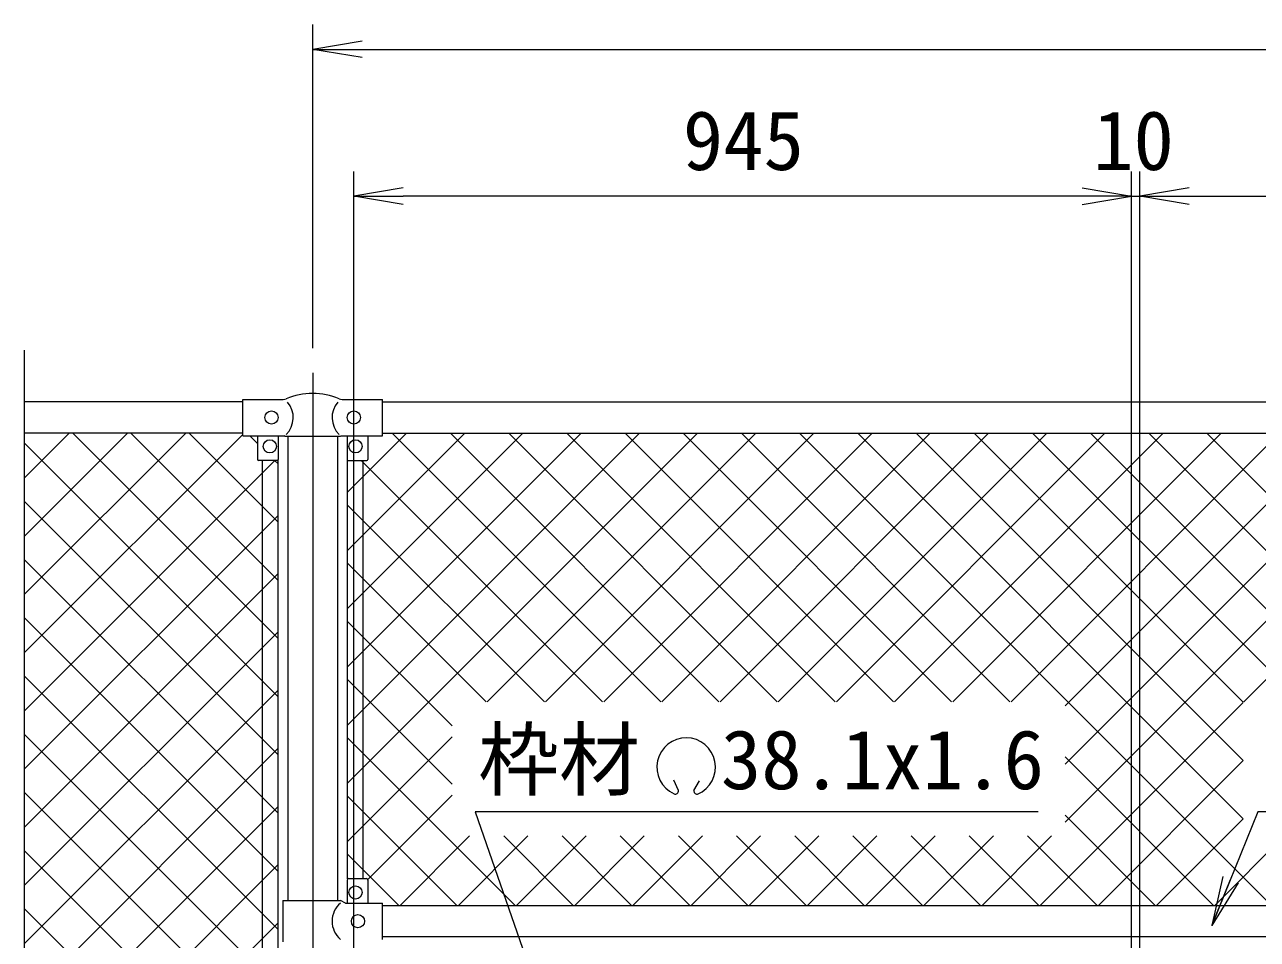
# Model space of a CAD drawing. Units: millimetres, scale not verified. Extents: x -6300 to 6300, y -4455 to 4455.
# Drawn here: x 881 to 2379, y 1409 to 2520 of the extents above; entities that cross this region are included whole.
import ezdxf
from ezdxf.enums import TextEntityAlignment as Align

# ---------------------------------------------------------------- set-up
doc = ezdxf.new("R2010")
doc.units = ezdxf.units.MM
doc.header["$LTSCALE"] = 30
doc.linetypes.add('USER1', pattern=[50.8, 31.75, -6.35, 6.35, -6.35])
for name, color, linetype, lineweight in [('0-1_D-BMK', 2, 'USER1', 13), ('0-2_D-STR1', 1, 'Continuous', 18), ('0-3_D-STR3', 3, 'Continuous', 13), ('0-7_D-STR-DIM', 7, 'Continuous', 9), ('0-8_0', 7, 'Continuous', 9), ('0-9_D-STR-TXT', 7, 'Continuous', 9), ('0-A_D-STR2', 7, 'Continuous', 9)]:
    doc.layers.add(name, color=color, linetype=linetype, lineweight=lineweight)
doc.styles.add('ＭＳ ゴシック', font='')
doc.styles.get('ＭＳ ゴシック').set_extended_font_data('MS Gothic')

# ---------------------------------------------------------------- blocks, each defined once
blk = doc.blocks.new('_Open')
at = {"layer": '0-8_0'}
blk.add_line((-30, 5), (0, 0), dxfattribs=at)
blk.add_lwpolyline([(-30, -5), (0, 0), (-30, 0)], dxfattribs=at)

msp = doc.modelspace()

# ---------------------------------------------------------------- linework, layer by layer
at = {"layer": '0-1_D-BMK'}
msp.add_line((1231.3, 2097.22), (1231.3, -798.6), dxfattribs=at)
at = {"layer": '0-2_D-STR1'}
for p, q in [((1146.3, 2061.98), (881.3, 2061.98)), ((1316.3, 2061.98), (3146.3, 2061.98)), ((1146.3, 2023.98), (881.3, 2023.98)), ((1316.3, 2023.88), (3146.3, 2023.88)), ((1201.05, 2020.48), (1201.05, 1456.08)), ((1261.55, 2020.48), (1261.55, 1456.08)), ((3146.3, 1449.98), (1316.3, 1449.98)), ((3146.3, 1411.98), (1316.3, 1411.98))]:
    msp.add_line(p, q, dxfattribs=at)
at = {"layer": '0-3_D-STR3'}
for p, q in [((1146.3, 2064.98), (1195.52, 2064.98)), ((1146.3, 2020.98), (1146.3, 2064.98)), ((1267.08, 2064.98), (1316.3, 2064.98)), ((1316.3, 2020.98), (1316.3, 2064.98)), ((1146.3, 2020.98), (1196.5, 2020.98)), ((1164.3, 2020.98), (1164.3, 1991.98)), ((1189.3, 2020.98), (1189.3, 1991.98)), ((1197.5, 2020.48), (1196.5, 2020.98)), ((1197.5, 2020.48), (1265.1, 2020.48)), ((1265.1, 2020.48), (1266.1, 2020.98)), ((1266.1, 2020.98), (1316.3, 2020.98)), ((1273.3, 2020.98), (1273.3, 1991.98)), ((1298.3, 2020.98), (1298.3, 1991.98)), ((1188.3, 1990.98), (1165.3, 1990.98)), ((1169.8, 1990.98), (1169.8, 1255.48)), ((1188.8, 1991.11), (1188.8, 1255.48)), ((1273.8, 1482.4), (1273.8, 1991.11)), ((1274.3, 1990.98), (1297.3, 1990.98)), ((1292.8, 1483.08), (1292.8, 1990.98)), ((1275.3, 1483.08), (1296.3, 1483.08)), ((1273.3, 1481.08), (1273.3, 1453.08)), ((1298.3, 1481.08), (1298.3, 1453.08)), ((1195.2, 1456.08), (1265.1, 1456.08)), ((1195.2, 1456.08), (1195.2, 1406.08)), ((1271.1, 1453.08), (1265.1, 1456.08)), ((1271.1, 1453.08), (1316.3, 1453.08)), ((1316.3, 1409.08), (1316.3, 1453.08))]:
    msp.add_line(p, q, dxfattribs=at)
for centre in [(1181.3, 2042.98), (1281.3, 2042.98), (1179.3, 2007.98), (1283.3, 2007.98), (1283.3, 1466.08), (1286.3, 1431.08)]:
    msp.add_circle(centre, 8, dxfattribs=at)
for centre, radius, start, end in [((1231.3, 1989.52), 82.82, 67.15338, 112.84662), ((1195.52, 2072.98), 8, 270, 296.9114), ((1178.91, 2042.98), 28.8, 314.1684, 41.01552), ((1283.69, 2042.98), 28.8, 138.98448, 225.8316), ((1267.08, 2072.98), 8, 243.0886, 270), ((1165.3, 1991.98), 1, 180, 270), ((1188.3, 1991.98), 1, 270, 0), ((1274.3, 1991.98), 1, 180, 270), ((1297.3, 1991.98), 1, 270, 0), ((1275.3, 1481.08), 2, 90, 180), ((1296.3, 1481.08), 2, 0, 90), ((1283.69, 1431.08), 28.8, 130.19176, 229.80824)]:
    msp.add_arc(centre, radius, start, end, dxfattribs=at)
at = {"layer": '0-7_D-STR-DIM'}
for p, q in [((1231.3, 2127.22), (1231.3, 2520.31)), ((1291.3, 2490.31), (3171.3, 2490.31)), ((1281.3, 1328.98), (1281.3, 2341.98)), ((2226.3, 1328.98), (2226.3, 2341.98)), ((2226.3, 1328.98), (2226.3, 2341.98)), ((2236.3, 1328.98), (2236.3, 2341.98)), ((2236.3, 1328.98), (2236.3, 2341.98)), ((2166.3, 2311.98), (1341.3, 2311.98)), ((2166.3, 2311.98), (2106.3, 2311.98)), ((2226.3, 2311.98), (2236.3, 2311.98)), ((2296.3, 2311.98), (3121.3, 2311.98)), ((2296.3, 2311.98), (2356.3, 2311.98)), ((881.3, 862.63), (881.3, 2124.98))]:
    msp.add_line(p, q, dxfattribs=at)
at = {"layer": '0-9_D-STR-TXT'}
for p, q in [((1675.73, 1590.01), (1669.99, 1602.32)), ((1694.61, 1589.99), (1701.4, 1601.75))]:
    msp.add_line(p, q, dxfattribs=at)
for points in [[(2113.04, 1564.07), (1428.74, 1564.07), (1503.34, 1349.24)], [(3089.28, 1564.07), (2379.98, 1564.07), (2324.83, 1427.91)]]:
    msp.add_lwpolyline(points, dxfattribs=at)
for centre, radius, start, end in [((1685.17, 1618.33), 35.62, 292.92895, 245.65759), ((1672.04, 1589.32), 3.75, 245.55066, 10.6575), ((1698.29, 1589.3), 3.75, 169.34241, 276.63708)]:
    msp.add_arc(centre, radius, start, end, dxfattribs=at)
at = {"layer": '0-A_D-STR2'}
for p, q in [((881.3, 1969.73), (935.55, 2023.98)), ((881.3, 1899.02), (1006.26, 2023.98)), ((881.3, 1828.31), (1076.97, 2023.98)), ((881.3, 1757.6), (1146.3, 2022.6)), ((1169.8, 1793.89), (939.71, 2023.98)), ((1169.8, 1864.6), (1010.42, 2023.98)), ((1169.8, 1935.31), (1081.13, 2023.98)), ((1273.8, 1952.25), (1345.43, 2023.88)), ((1273.8, 1881.54), (1416.14, 2023.88)), ((1273.8, 1810.83), (1486.85, 2023.88)), ((1273.8, 1740.12), (1557.56, 2023.88)), ((1273.8, 1669.41), (1628.27, 2023.88)), ((1273.8, 1598.7), (1698.98, 2023.88)), ((1654.23, 1697.73), (1328.08, 2023.88)), ((1724.94, 1697.73), (1398.79, 2023.88)), ((1443.54, 1697.73), (1769.69, 2023.88)), ((1795.65, 1697.73), (1469.5, 2023.88)), ((1514.25, 1697.73), (1840.4, 2023.88)), ((1866.36, 1697.73), (1540.21, 2023.88)), ((1584.96, 1697.73), (1911.11, 2023.88)), ((1937.08, 1697.73), (1610.92, 2023.88)), ((1655.67, 1697.73), (1981.82, 2023.88)), ((2007.79, 1697.73), (1681.63, 2023.88)), ((1726.38, 1697.73), (2052.53, 2023.88)), ((2078.5, 1697.73), (1752.34, 2023.88)), ((1797.09, 1697.73), (2123.24, 2023.88)), ((2396.96, 1449.98), (1823.06, 2023.88)), ((1867.8, 1697.73), (2193.95, 2023.88)), ((2362.03, 1555.61), (1893.77, 2023.88)), ((1938.51, 1697.73), (2264.66, 2023.88)), ((2362.03, 1626.33), (1964.48, 2023.88)), ((2009.22, 1697.73), (2335.38, 2023.88)), ((2362.03, 1697.04), (2035.19, 2023.88)), ((2079.93, 1697.73), (2406.09, 2023.88)), ((2432.05, 1697.73), (2105.9, 2023.88)), ((2145.58, 1692.66), (2476.8, 2023.88)), ((2145.58, 1621.95), (2547.51, 2023.88)), ((2145.58, 1551.24), (2618.22, 2023.88)), ((2502.76, 1697.73), (2176.61, 2023.88)), ((2573.47, 1697.73), (2247.32, 2023.88)), ((2644.18, 1697.73), (2318.03, 2023.88)), ((2362.78, 1697.73), (2688.93, 2023.88)), ((1169.8, 1723.18), (881.3, 2011.68)), ((1164.3, 2011.52), (1154.84, 2020.98)), ((1188.8, 1987.02), (1184.84, 1990.98)), ((1583.52, 1697.73), (1290.27, 1990.98)), ((1169.8, 1652.47), (881.3, 1940.97)), ((1188.8, 1916.31), (1169.8, 1935.31)), ((1512.81, 1697.73), (1273.8, 1936.74)), ((1169.8, 1904.68), (1188.8, 1923.68)), ((881.3, 1616.18), (1169.8, 1904.68)), ((1169.8, 1581.76), (881.3, 1870.26)), ((1188.8, 1845.6), (1169.8, 1864.6)), ((1442.1, 1697.73), (1273.8, 1866.03)), ((1169.8, 1833.97), (1188.8, 1852.97)), ((881.3, 1545.47), (1169.8, 1833.97)), ((1169.8, 1511.05), (881.3, 1799.55)), ((1188.8, 1774.89), (1169.8, 1793.89)), ((1400.79, 1668.32), (1273.8, 1795.32)), ((1169.8, 1763.25), (1188.8, 1782.25)), ((881.3, 1474.75), (1169.8, 1763.25)), ((1169.8, 1440.34), (881.3, 1728.84)), ((1188.8, 1704.18), (1169.8, 1723.18)), ((1400.79, 1597.61), (1273.8, 1724.61)), ((1169.8, 1692.54), (1188.8, 1711.54)), ((2115.03, 1449.98), (2362.03, 1696.98)), ((881.3, 1404.04), (1169.8, 1692.54)), ((1169.8, 1369.63), (881.3, 1658.13)), ((1188.8, 1633.47), (1169.8, 1652.47)), ((1273.8, 1527.99), (1400.79, 1654.98)), ((1477.72, 1449.98), (1273.8, 1653.89)), ((1169.8, 1621.83), (1188.8, 1640.83)), ((881.3, 1333.33), (1169.8, 1621.83)), ((2326.24, 1449.98), (2145.58, 1630.64)), ((2185.74, 1449.98), (2362.03, 1626.27)), ((1169.8, 1298.91), (881.3, 1587.41)), ((1188.8, 1562.76), (1169.8, 1581.76)), ((1407.01, 1449.98), (1273.8, 1583.18)), ((1298.3, 1481.78), (1400.79, 1584.27)), ((1169.8, 1551.12), (1188.8, 1570.12)), ((2255.53, 1449.98), (2145.58, 1559.93)), ((881.3, 1262.62), (1169.8, 1551.12)), ((2256.45, 1449.98), (2362.03, 1555.56)), ((1337.21, 1449.98), (1422.07, 1534.84)), ((1407.92, 1449.98), (1492.78, 1534.84)), ((1548.43, 1449.98), (1463.57, 1534.84)), ((1478.63, 1449.98), (1563.49, 1534.84)), ((1619.14, 1449.98), (1534.28, 1534.84)), ((1549.34, 1449.98), (1634.2, 1534.84)), ((1689.85, 1449.98), (1604.99, 1534.84)), ((1620.05, 1449.98), (1704.91, 1534.84)), ((1760.56, 1449.98), (1675.7, 1534.84)), ((1690.76, 1449.98), (1775.62, 1534.84)), ((1831.27, 1449.98), (1746.41, 1534.84)), ((1761.48, 1449.98), (1846.33, 1534.84)), ((1901.98, 1449.98), (1817.12, 1534.84)), ((1832.19, 1449.98), (1917.04, 1534.84)), ((1972.69, 1449.98), (1887.83, 1534.84)), ((1902.9, 1449.98), (1987.75, 1534.84)), ((2043.4, 1449.98), (1958.54, 1534.84)), ((1973.61, 1449.98), (2058.47, 1534.84)), ((2114.11, 1449.98), (2029.25, 1534.84)), ((2044.32, 1449.98), (2129.18, 1534.84)), ((2184.82, 1449.98), (2099.97, 1534.84)), ((2327.16, 1449.98), (2412.02, 1534.84)), ((1149.3, 1248.7), (881.3, 1516.7)), ((1188.8, 1492.05), (1169.8, 1511.05)), ((1169.8, 1480.41), (1188.8, 1499.41)), ((1336.3, 1449.98), (1273.8, 1512.47)), ((934.37, 1244.98), (1169.8, 1480.41)), ((1082.32, 1244.98), (881.3, 1445.99)), ((1188.8, 1421.34), (1169.8, 1440.34)), ((1169.8, 1409.7), (1188.8, 1428.7)), ((1005.08, 1244.98), (1169.8, 1409.7))]:
    msp.add_line(p, q, dxfattribs=at)
msp.add_lwpolyline([(881.3, 1686.89), (1169.8, 1975.39), (1185.39, 1990.98)], dxfattribs=at)

# ---------------------------------------------------------------- block references
at = {"layer": '0-7_D-STR-DIM', "xscale": 2, "yscale": 2, "rotation": 180}
for p in [(1231.3, 2490.31), (1281.3, 2311.98), (2236.3, 2311.98), (2236.3, 2311.98)]:
    msp.add_blockref('_Open', p, dxfattribs=at)
at = {"layer": '0-7_D-STR-DIM', "xscale": 2, "yscale": 2}
msp.add_blockref('_Open', (2226.3, 2311.98), dxfattribs=at)
msp.add_blockref('_Open', (2226.3, 2311.98), dxfattribs=at)
at = {"layer": '0-9_D-STR-TXT', "xscale": 2, "yscale": 2, "rotation": 247.95123}
msp.add_blockref('_Open', (2324.08, 1426.05), dxfattribs=at)

# ---------------------------------------------------------------- texts
at = {"layer": '0-7_D-STR-DIM', "style": 'ＭＳ ゴシック'}
for s, p in [('945', (1681.09, 2322.1)), ('10', (2179.7, 2322.1))]:
    msp.add_text(s, height=72.14, dxfattribs=at).set_placement(p, align=Align.BOTTOM_LEFT)
at = {"layer": '0-9_D-STR-TXT', "style": 'ＭＳ ゴシック'}
msp.add_text('枠材  38.1x1.6', height=72.14, dxfattribs=at).set_placement((1432.41, 1569.86), align=Align.BOTTOM_LEFT)

doc.saveas('drawing.dxf')
